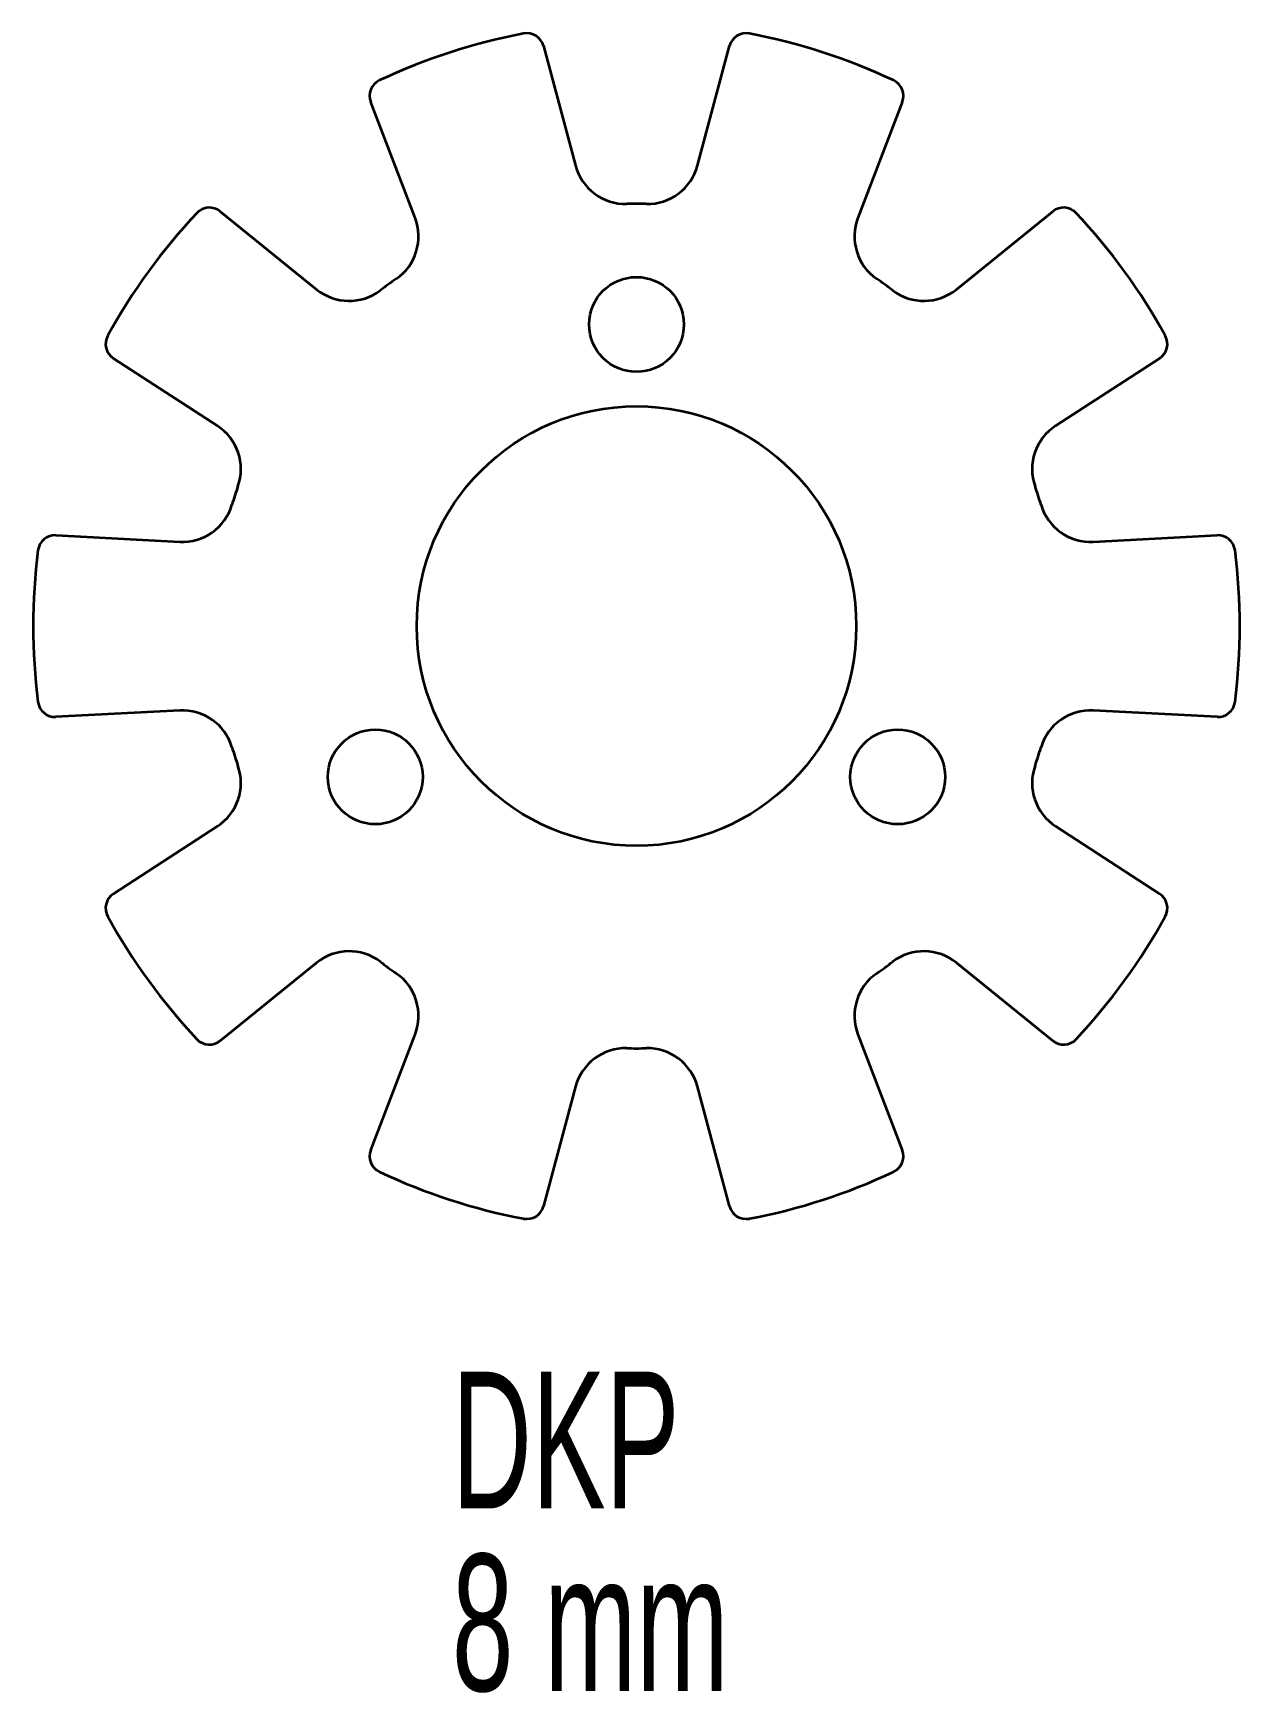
# Model space of a CAD drawing. Header units: millimetres. Extents: x -74.3 to -4.3, y 117.2 to 213.5.
import ezdxf

# ---------------------------------------------------------------- set-up
doc = ezdxf.new("R2010")
doc.units = ezdxf.units.MM
doc.styles.add('SLDTEXTSTYLE0', font='TXT', dxfattribs={"width": 0.605})

# ---------------------------------------------------------------- blocks, each defined once
blk = doc.blocks.new('SW_NOTE_0')
at = {"color": 0, "linetype": 'Continuous', "lineweight": 0, "char_height": 7.9375, "attachment_point": 1, "style": 'SLDTEXTSTYLE0'}
for s, insert in [('DKP', (0, 10.232)), ('8 mm', (0, -0.351))]:
    blk.add_mtext(s, dxfattribs=dict(at, insert=insert))

msp = doc.modelspace()

# ---------------------------------------------------------------- linework, layer by layer
at = {"color": 7, "linetype": 'Continuous', "lineweight": 35}
for p, q in [((-44.699, 212.778), (-42.839, 205.836)), ((-35.769, 205.836), (-33.909, 212.778)), ((-52.147, 202.811), (-54.723, 209.521)), ((-23.885, 209.521), (-26.461, 202.811)), ((-63.453, 203.179), (-57.867, 198.656)), ((-20.741, 198.656), (-15.155, 203.179)), ((-63.62, 190.738), (-69.648, 194.652)), ((-8.96, 194.652), (-14.988, 190.738)), ((-72.982, 184.39), (-65.805, 184.013)), ((-12.803, 184.013), (-5.626, 184.39)), ((-65.805, 174.226), (-72.982, 173.85)), ((-5.626, 173.85), (-12.803, 174.226)), ((-69.648, 163.588), (-63.62, 167.502)), ((-14.988, 167.502), (-8.96, 163.588)), ((-57.867, 159.584), (-63.453, 155.061)), ((-15.155, 155.061), (-20.741, 159.584)), ((-54.723, 148.718), (-52.147, 155.428)), ((-26.461, 155.428), (-23.885, 148.718)), ((-42.839, 152.404), (-44.699, 145.461)), ((-33.909, 145.461), (-35.769, 152.404))]:
    msp.add_line(p, q, dxfattribs=at)
for centre, radius in [((-39.304, 196.62), 2.75), ((-39.304, 179.12), 12.75), ((-54.459, 170.37), 2.75), ((-24.149, 170.37), 2.75)]:
    msp.add_circle(centre, radius, dxfattribs=at)
for centre, radius, start, end in [((-39.304, 179.12), 35, 100.78327, 115.21673), ((-45.665, 212.519), 1, 15, 100.78327), ((-32.943, 212.519), 1, 79.21673, 165), ((-39.304, 179.12), 35, 64.78327, 79.21673), ((-53.79, 209.88), 1, 115.21673, 201), ((-24.819, 209.88), 1, 339, 64.78327), ((-39.941, 206.612), 3, 195, 271.32798), ((-38.667, 206.612), 3, 268.67202, 345), ((-64.082, 202.402), 1, 51, 136.78327), ((-39.304, 179.12), 24.5, 88.67202, 91.32798), ((-14.526, 202.402), 1, 43.21673, 129), ((-39.304, 179.12), 35, 136.78327, 151.21673), ((-54.948, 201.736), 3, 304.67202, 21), ((-23.66, 201.736), 3, 159, 235.32798), ((-39.304, 179.12), 35, 28.78327, 43.21673), ((-55.979, 200.987), 3, 231, 307.32798), ((-39.304, 179.12), 24.5, 124.67202, 127.32798), ((-39.304, 179.12), 24.5, 52.67202, 55.32798), ((-22.629, 200.987), 3, 232.67202, 309), ((-69.103, 195.491), 1, 151.21673, 237), ((-9.505, 195.491), 1, 303, 28.78327), ((-65.254, 188.222), 3, 340.67202, 57), ((-13.354, 188.222), 3, 123, 199.32798), ((-39.304, 179.12), 24.5, 160.67202, 163.32798), ((-39.304, 179.12), 24.5, 16.67202, 19.32798), ((-65.648, 187.009), 3, 267, 343.32798), ((-12.96, 187.009), 3, 196.67202, 273), ((-73.035, 183.391), 1, 87, 172.78327), ((-5.573, 183.391), 1, 7.21673, 93), ((-39.304, 179.12), 35, 172.78327, 187.21673), ((-39.304, 179.12), 35, 352.78327, 7.21673), ((-73.035, 174.849), 1, 187.21673, 273), ((-5.573, 174.849), 1, 267, 352.78327), ((-65.648, 171.23), 3, 16.67202, 93), ((-12.96, 171.23), 3, 87, 163.32798), ((-39.304, 179.12), 24.5, 196.67202, 199.32798), ((-39.304, 179.12), 24.5, 340.67202, 343.32798), ((-65.254, 170.018), 3, 303, 19.32798), ((-13.354, 170.018), 3, 160.67202, 237), ((-69.103, 162.749), 1, 123, 208.78327), ((-9.505, 162.749), 1, 331.21673, 57), ((-39.304, 179.12), 35, 208.78327, 223.21673), ((-39.304, 179.12), 35, 316.78327, 331.21673), ((-55.979, 157.252), 3, 52.67202, 129), ((-22.629, 157.252), 3, 51, 127.32798), ((-39.304, 179.12), 24.5, 232.67202, 235.32798), ((-54.948, 156.503), 3, 339, 55.32798), ((-23.66, 156.503), 3, 124.67202, 201), ((-39.304, 179.12), 24.5, 304.67202, 307.32798), ((-64.082, 155.838), 1, 223.21673, 309), ((-14.526, 155.838), 1, 231, 316.78327), ((-39.941, 151.627), 3, 88.67202, 165), ((-39.304, 179.12), 24.5, 268.67202, 271.32798), ((-38.667, 151.627), 3, 15, 91.32798), ((-53.79, 148.36), 1, 159, 244.78327), ((-24.819, 148.36), 1, 295.21673, 21), ((-39.304, 179.12), 35, 244.78327, 259.21673), ((-39.304, 179.12), 35, 280.78327, 295.21673), ((-45.665, 145.72), 1, 259.21673, 345), ((-32.943, 145.72), 1, 195, 280.78327)]:
    msp.add_arc(centre, radius, start, end, dxfattribs=at)

# ---------------------------------------------------------------- block references
at = {"color": 7, "linetype": 'Continuous', "lineweight": 0}
msp.add_blockref('SW_NOTE_0', (-50.013, 125.629), dxfattribs=at)

doc.saveas('drawing.dxf')
